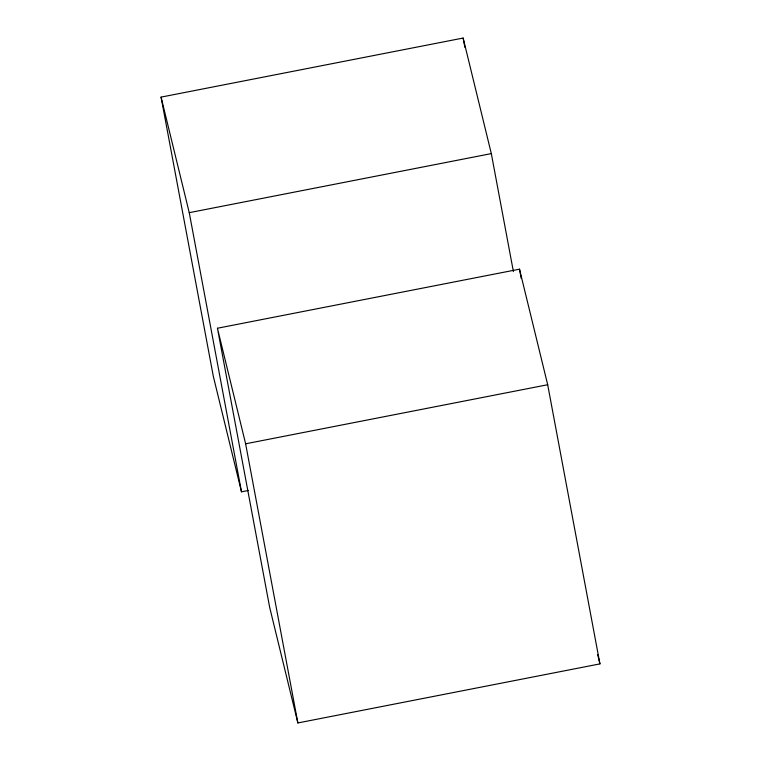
<?xml version="1.0" encoding="UTF-8"?>
<svg xmlns="http://www.w3.org/2000/svg" width="761" height="761" viewBox="0 0 761 761"><rect width="100%" height="100%" fill="white"/><g stroke="black" fill="none" stroke-linecap="round" stroke-linejoin="round"><path stroke-width="1.14" d="M248.495 490.455L241.494 491.825L213.308 376.267L161.066 97.113L463.135 38.05L491.321 153.608L513.399 271.582M161.066 97.113L189.251 212.671L491.321 153.608M217.437 328.238L519.506 269.175L547.692 384.733L599.934 663.887L297.865 722.95L269.679 607.392L217.437 328.238L245.622 443.796L297.865 722.95M245.622 443.796L547.692 384.733M597.699 654.736L599.934 663.887M519.506 269.175L521.256 278.516M463.135 38.05L464.885 47.391M189.251 212.671L241.494 491.825"/></g></svg>
